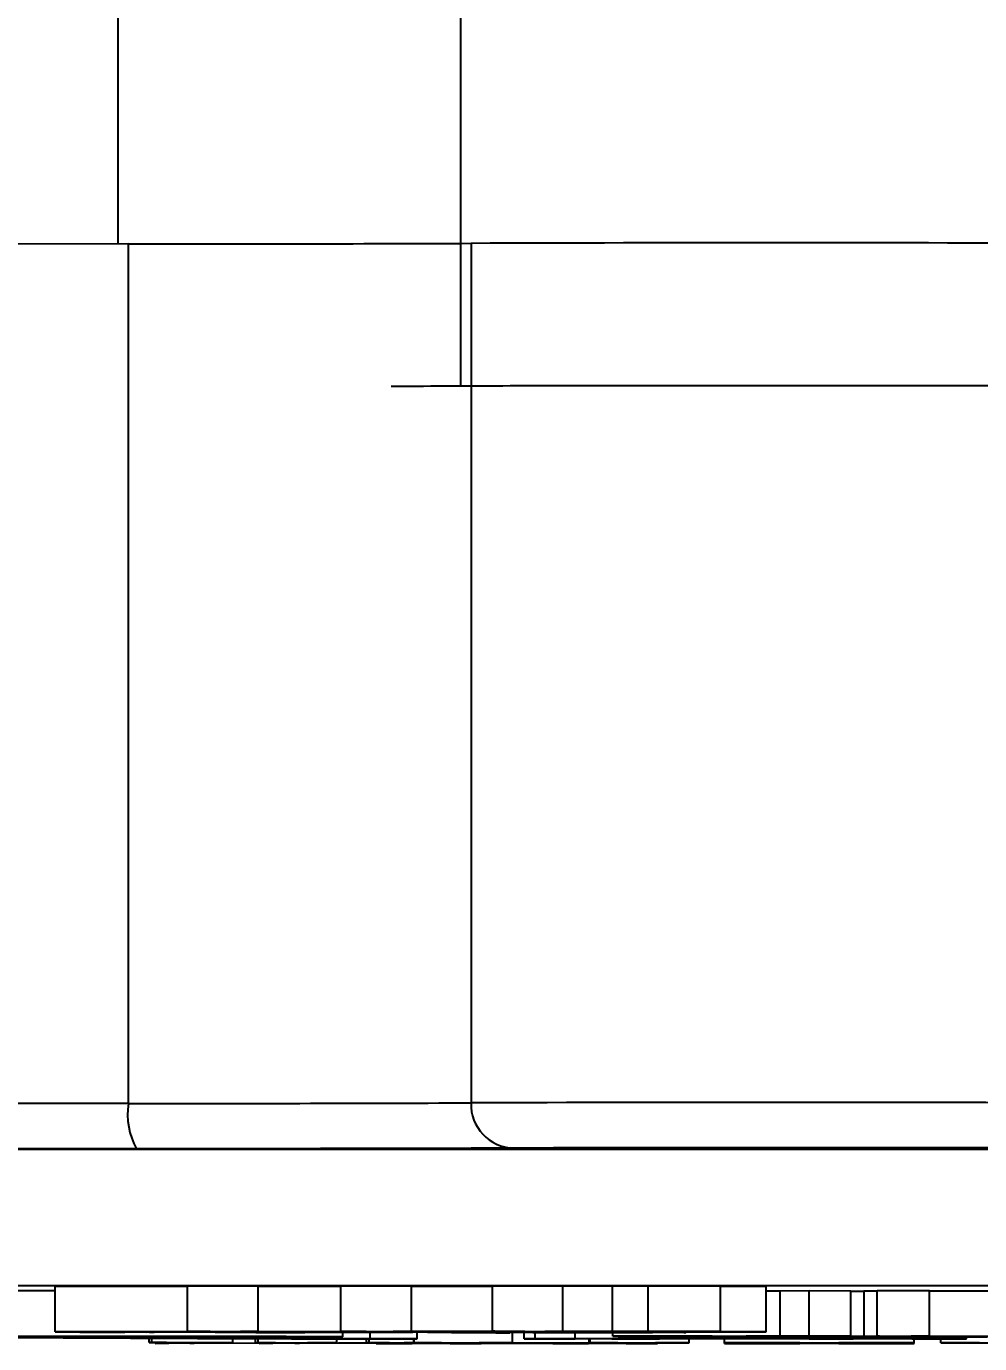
# Model space of a CAD drawing. Header units: millimetres. Extents: x 1852 to 4288, y 681 to 2404.
# Drawn here: x 2886.38 to 2907.45, y 883.92 to 913.04 of the extents above; entities that cross this region are included whole.
import ezdxf

# ---------------------------------------------------------------- set-up
doc = ezdxf.new("R2010")
doc.units = ezdxf.units.MM
doc.layers.add('AM_5', color=3, linetype='Continuous', lineweight=25)
doc.styles.add('SLDTEXTSTYLE1', font='txt.shx', dxfattribs={"width": 0.7, "bigfont": 'gbcbig.shx'})
doc.dimstyles.new('SLDDIMSTYLE12$0', dxfattribs={"dimtxt": 12, "dimasz": 10, "dimexe": 0, "dimexo": 0.0625, "dimgap": 0.875, "dimtad": 1, "dimdec": 1, "dimlfac": 1.8, "dimrnd": 1e-09, "dimzin": 12, "dimdsep": 46, "dimtxsty": 'SLDTEXTSTYLE1', "dimcen": 0.09, "dimdle": 8.16, "dimclrd": 3, "dimclre": 3, "dimadec": 0, "dimazin": 3, "dimtfac": 1, "dimtdec": 1, "dimtofl": 0, "dimtmove": 0, "dimatfit": 3, "dimfxl": 0, "dimfrac": 2, "dimtolj": 1, "dimlwd": 5, "dimlwe": 5, "dimarcsym": 0})

# ---------------------------------------------------------------- blocks, each defined once
blk = doc.blocks.new('*D99')
at = {"layer": 'AM_5', "color": 3, "lineweight": 5, "transparency": 16777216}
blk.add_line((2902.723, 1125.531), (2714.729, 1125.531), dxfattribs=at)
at = {"layer": 'AM_5', "color": 3, "linetype": 'Continuous', "lineweight": 5, "transparency": 16777216}
for p, q in [((2714.729, 1115.531), (2714.729, 893.919)), ((2856.977, 883.919), (2714.729, 883.919))]:
    blk.add_line(p, q, dxfattribs=at)
at = {"layer": 'AM_5', "color": 3, "transparency": 16777216}
for points in [[(2713.062, 1115.531), (2716.396, 1115.531), (2714.729, 1125.531)], [(2713.062, 893.919), (2716.396, 893.919), (2714.729, 883.919)]]:
    blk.add_solid(points, dxfattribs=at)
at = {"layer": 'Defpoints', "color": 0, "transparency": 16777216}
for p in [(2902.785, 1125.531), (2714.729, 883.919), (2857.04, 883.919)]:
    blk.add_point(p, dxfattribs=at)
at = {"layer": 'AM_5', "color": 0, "transparency": 16777216, "insert": (2707.854, 951.201), "char_height": 12, "attachment_point": 5, "rotation": 90, "style": 'SLDTEXTSTYLE1'}
blk.add_mtext('\\A1;245', dxfattribs=at)

msp = doc.modelspace()

# ---------------------------------------------------------------- linework, layer by layer
at = {"color": 7, "linetype": 'Continuous', "lineweight": 25}
for p, q in [((2888.409, 908.227), (2888.409, 939.655)), ((2895.979, 938.917), (2895.979, 905.083)), ((2888.636, 889.227), (2888.636, 908.227)), ((2896.209, 908.24), (2896.209, 889.24)), ((2889.944, 885.183), (2887.016, 885.182)), ((2887.016, 884.182), (2887.016, 885.182)), ((2891.503, 885.188), (2889.944, 885.189)), ((2889.944, 884.189), (2889.944, 885.189)), ((2891.503, 884.188), (2891.503, 885.188)), ((2893.334, 885.184), (2891.503, 885.183)), ((2894.896, 885.189), (2893.334, 885.19)), ((2893.334, 884.19), (2893.334, 885.19)), ((2894.896, 884.189), (2894.896, 885.189)), ((2896.683, 885.185), (2894.896, 885.185)), ((2898.24, 885.19), (2896.683, 885.191)), ((2896.683, 884.191), (2896.683, 885.191)), ((2898.24, 884.19), (2898.24, 885.19)), ((2899.337, 885.186), (2898.24, 885.186)), ((2900.123, 885.189), (2899.337, 885.186)), ((2899.337, 884.186), (2899.337, 885.186)), ((2901.72, 885.186), (2900.123, 885.189)), ((2900.123, 884.189), (2900.123, 885.189)), ((2901.72, 884.186), (2901.72, 885.186)), ((2902.735, 885.179), (2901.72, 885.181)), ((2902.735, 884.179), (2902.735, 885.179)), ((2903.044, 885.081), (2902.735, 885.081)), ((2903.68, 885.083), (2903.044, 885.081)), ((2903.044, 884.081), (2903.044, 885.081)), ((2904.604, 885.081), (2903.68, 885.083)), ((2903.68, 884.083), (2903.68, 885.083)), ((2904.604, 884.081), (2904.604, 885.081)), ((2904.893, 885.074), (2904.604, 885.074)), ((2905.182, 885.078), (2904.893, 885.077)), ((2904.893, 885.077), (2904.893, 884.077)), ((2906.338, 885.082), (2905.182, 885.083)), ((2905.182, 884.083), (2905.182, 885.083)), ((2906.338, 884.082), (2906.338, 885.082)), ((2907.898, 885.078), (2906.338, 885.078)), ((2890.163, 884.022), (2884.596, 884.053)), ((2887.016, 884.182), (2890.488, 884.183)), ((2887.655, 884.181), (2887.016, 884.182)), ((2887.177, 884.054), (2892.244, 884.027)), ((2887.565, 884.171), (2887.565, 884.181)), ((2888.243, 884.181), (2887.655, 884.181)), ((2887.945, 884.172), (2887.945, 884.181)), ((2890.558, 884.182), (2888.243, 884.181)), ((2888.613, 884.177), (2888.613, 884.181)), ((2888.613, 884.177), (2888.885, 884.177)), ((2888.885, 884.177), (2888.885, 884.182)), ((2888.885, 884.177), (2889.027, 884.175)), ((2889.027, 884.175), (2889.027, 884.182)), ((2889.027, 884.175), (2900.801, 884.18)), ((2894.544, 884.176), (2889.099, 884.174)), ((2889.217, 884.172), (2889.217, 884.174)), ((2889.944, 884.189), (2891.503, 884.188)), ((2890.552, 884.171), (2890.552, 884.175)), ((2890.552, 884.171), (2891.588, 884.17)), ((2891.832, 884.179), (2890.881, 884.177)), ((2891.503, 884.188), (2891.11, 884.187)), ((2891.11, 884.187), (2891.372, 884.183)), ((2891.372, 884.183), (2891.372, 884.187)), ((2891.372, 884.183), (2893.891, 884.184)), ((2893.961, 884.183), (2891.441, 884.182)), ((2891.588, 884.17), (2891.588, 884.175)), ((2891.588, 884.17), (2894.924, 884.172)), ((2894.996, 884.171), (2891.659, 884.169)), ((2891.659, 884.169), (2892.525, 884.159)), ((2892.525, 884.159), (2891.667, 884.157)), ((2891.832, 884.179), (2891.832, 884.183)), ((2892.525, 884.159), (2892.525, 884.17)), ((2893.334, 884.19), (2894.896, 884.189)), ((2893.374, 884.071), (2893.374, 884.17)), ((2893.977, 884.024), (2893.977, 884.17)), ((2895.225, 884.18), (2894.272, 884.179)), ((2894.896, 884.189), (2894.49, 884.188)), ((2894.49, 884.188), (2894.775, 884.185)), ((2894.924, 884.172), (2894.544, 884.176)), ((2894.775, 884.185), (2894.775, 884.189)), ((2894.775, 884.185), (2897.225, 884.186)), ((2897.295, 884.185), (2894.844, 884.184)), ((2895.018, 884.024), (2895.018, 884.17)), ((2895.225, 884.18), (2895.225, 884.184)), ((2900.942, 884.179), (2895.427, 884.177)), ((2895.427, 884.177), (2895.808, 884.172)), ((2895.808, 884.172), (2895.808, 884.177)), ((2895.808, 884.172), (2899.075, 884.173)), ((2899.352, 884.172), (2895.879, 884.171)), ((2897.066, 884.157), (2896.113, 884.156)), ((2896.683, 884.191), (2898.24, 884.19)), ((2897.066, 884.157), (2897.066, 884.172)), ((2897.128, 883.938), (2897.128, 884.172)), ((2897.381, 884.024), (2897.381, 884.172)), ((2897.577, 884.163), (2897.577, 884.172)), ((2897.636, 884.162), (2897.577, 884.163)), ((2898.569, 884.181), (2897.621, 884.18)), ((2897.623, 884.024), (2897.623, 884.163)), ((2898.24, 884.19), (2897.837, 884.189)), ((2897.837, 884.189), (2898.112, 884.186)), ((2898.112, 884.186), (2898.112, 884.19)), ((2898.112, 884.186), (2899.337, 884.186)), ((2901.72, 884.186), (2898.181, 884.185)), ((2898.513, 884.026), (2898.513, 884.172)), ((2898.513, 884.026), (2901.666, 884.053)), ((2898.569, 884.181), (2898.569, 884.185)), ((2899.075, 884.173), (2899.075, 884.178)), ((2899.075, 884.173), (2899.57, 884.175)), ((2899.337, 884.186), (2900.123, 884.189)), ((2899.345, 884.081), (2899.345, 884.172)), ((2899.865, 884.08), (2899.345, 884.081)), ((2899.345, 884.081), (2903.044, 884.081)), ((2899.981, 884.165), (2899.352, 884.172)), ((2899.461, 884.063), (2899.461, 884.081)), ((2900.097, 884.061), (2899.461, 884.063)), ((2899.57, 884.175), (2899.57, 884.178)), ((2899.57, 884.175), (2900.814, 884.173)), ((2899.576, 884.073), (2899.576, 884.081)), ((2900.097, 884.072), (2899.576, 884.073)), ((2899.576, 884.073), (2901.541, 884.073)), ((2900.123, 884.189), (2901.72, 884.186)), ((2900.814, 884.173), (2900.282, 884.172)), ((2900.282, 884.172), (2900.911, 884.164)), ((2901.989, 884.05), (2900.293, 884.035)), ((2900.328, 884.175), (2900.942, 884.179)), ((2900.328, 884.175), (2900.328, 884.178)), ((2900.559, 884.175), (2900.328, 884.175)), ((2900.801, 884.18), (2900.801, 884.186)), ((2900.801, 884.18), (2901.284, 884.181)), ((2900.911, 884.164), (2900.911, 884.179)), ((2900.957, 884.163), (2900.957, 884.186)), ((2901.541, 884.081), (2901.252, 884.081)), ((2901.284, 884.181), (2901.284, 884.186)), ((2901.284, 884.181), (2902.735, 884.179)), ((2901.541, 884.073), (2901.484, 884.073)), ((2901.541, 884.073), (2901.541, 884.081)), ((2901.541, 884.065), (2901.541, 884.073)), ((2901.666, 884.053), (2902.876, 884.053)), ((2902.07, 884.05), (2901.989, 884.05)), ((2903.686, 884.035), (2902.07, 884.05)), ((2904.604, 884.081), (2902.293, 884.081)), ((2902.293, 884.081), (2902.293, 884.073)), ((2902.293, 884.073), (2902.928, 884.073)), ((2904.258, 884.073), (2902.293, 884.073)), ((2902.293, 884.073), (2902.293, 884.065)), ((2902.293, 884.065), (2904.258, 884.067)), ((2902.876, 884.053), (2902.876, 884.073)), ((2902.876, 884.053), (2905.948, 884.026)), ((2902.928, 884.073), (2902.928, 884.081)), ((2902.928, 884.073), (2903.448, 884.075)), ((2903.044, 884.081), (2903.68, 884.083)), ((2903.448, 884.075), (2903.448, 884.081)), ((2903.448, 884.075), (2904.258, 884.073)), ((2903.68, 884.083), (2904.604, 884.081)), ((2904.258, 884.074), (2904.258, 884.081)), ((2904.778, 884.073), (2904.258, 884.074)), ((2904.258, 884.074), (2911.25, 884.074)), ((2904.258, 884.073), (2904.258, 884.074)), ((2904.258, 884.067), (2904.258, 884.073)), ((2904.258, 884.067), (2904.315, 884.066)), ((2904.315, 884.074), (2904.315, 884.066)), ((2904.893, 884.067), (2904.835, 884.071)), ((2904.835, 884.071), (2905.587, 884.07)), ((2904.835, 884.057), (2904.835, 884.071)), ((2904.835, 884.057), (2904.893, 884.06)), ((2905.587, 884.058), (2904.835, 884.057)), ((2904.893, 884.077), (2905.24, 884.078)), ((2905.587, 884.076), (2904.893, 884.077)), ((2904.893, 884.06), (2904.893, 884.067)), ((2905.182, 884.083), (2906.338, 884.082)), ((2906.049, 884.077), (2905.587, 884.076)), ((2905.587, 884.07), (2905.587, 884.076)), ((2905.587, 884.07), (2907.263, 884.07)), ((2906.916, 884.069), (2905.587, 884.069)), ((2905.587, 884.069), (2905.587, 884.058)), ((2906.338, 884.082), (2905.933, 884.081)), ((2905.933, 884.081), (2905.933, 884.078)), ((2905.933, 884.078), (2907.956, 884.078)), ((2905.948, 884.026), (2905.948, 884.069)), ((2910.903, 884.077), (2906.049, 884.077)), ((2907.552, 884.073), (2906.165, 884.073)), ((2906.916, 884.059), (2906.916, 884.069)), ((2907.609, 884.06), (2906.916, 884.059)), ((2906.919, 884.024), (2906.919, 884.059)), ((2907.162, 884.024), (2907.162, 884.059)), ((2907.263, 884.07), (2907.552, 884.073)), ((2907.263, 884.07), (2907.263, 884.073)), ((2889.097, 883.94), (2889.097, 884.028)), ((2889.097, 883.94), (2889.157, 883.941)), ((2889.301, 883.94), (2889.097, 883.94)), ((2889.157, 883.941), (2889.157, 884.028)), ((2889.157, 883.941), (2890.945, 883.94)), ((2889.226, 883.921), (2889.226, 883.94)), ((2889.226, 883.921), (2889.531, 883.939)), ((2889.532, 883.921), (2889.226, 883.921)), ((2891.638, 883.932), (2889.532, 883.921)), ((2890.245, 883.939), (2889.991, 883.926)), ((2889.991, 883.926), (2890.093, 883.926)), ((2890.093, 883.926), (2891.769, 883.935)), ((2890.093, 883.926), (2890.093, 883.931)), ((2895.018, 884.022), (2890.163, 884.022)), ((2890.885, 883.939), (2890.731, 883.939)), ((2890.945, 883.94), (2890.885, 883.939)), ((2890.945, 883.94), (2890.945, 884.022)), ((2891.445, 883.939), (2891.445, 884.022)), ((2891.445, 883.939), (2891.505, 883.94)), ((2891.599, 883.939), (2891.445, 883.939)), ((2891.505, 883.94), (2891.505, 884.022)), ((2891.505, 883.94), (2893.241, 883.939)), ((2891.524, 883.92), (2891.74, 883.932)), ((2891.524, 883.92), (2891.524, 883.932)), ((2891.831, 883.92), (2891.524, 883.92)), ((2891.74, 883.932), (2891.638, 883.932)), ((2891.769, 883.935), (2891.879, 883.938)), ((2894.728, 883.937), (2891.831, 883.92)), ((2892.593, 883.938), (2892.318, 883.926)), ((2892.318, 883.926), (2892.42, 883.926)), ((2892.42, 883.926), (2894.362, 883.937)), ((2892.42, 883.926), (2892.42, 883.93)), ((2893.181, 883.938), (2893.029, 883.939)), ((2893.241, 883.939), (2893.181, 883.938)), ((2893.241, 883.939), (2893.241, 884.022)), ((2893.896, 883.938), (2893.896, 884.022)), ((2893.896, 883.938), (2893.955, 883.939)), ((2894.05, 883.938), (2893.896, 883.938)), ((2893.955, 883.939), (2893.955, 884.022)), ((2893.955, 883.939), (2894.941, 883.938)), ((2893.977, 884.024), (2895.018, 884.024)), ((2894.113, 883.919), (2894.113, 883.933)), ((2894.113, 883.919), (2894.142, 883.92)), ((2896.401, 883.919), (2894.113, 883.919)), ((2894.142, 883.92), (2894.142, 883.933)), ((2894.142, 883.92), (2894.402, 883.92)), ((2894.362, 883.937), (2894.408, 883.937)), ((2894.402, 883.92), (2894.402, 883.935)), ((2894.907, 883.921), (2895.556, 883.937)), ((2894.941, 883.938), (2894.941, 884.022)), ((2894.941, 883.938), (2894.943, 883.938)), ((2894.943, 884.022), (2894.943, 883.938)), ((2894.943, 883.938), (2897.128, 883.938)), ((2895.018, 884.024), (2895.018, 884.022)), ((2895.427, 883.938), (2895.223, 883.938)), ((2895.429, 883.938), (2895.427, 883.938)), ((2896.07, 883.929), (2895.739, 883.921)), ((2895.739, 883.921), (2895.743, 883.921)), ((2899.139, 883.928), (2896.07, 883.929)), ((2896.388, 883.937), (2896.097, 883.93)), ((2896.097, 883.93), (2899.166, 883.929)), ((2896.17, 883.92), (2896.17, 883.929)), ((2896.17, 883.92), (2896.43, 883.92)), ((2896.43, 883.92), (2896.401, 883.919)), ((2896.43, 883.92), (2896.43, 883.929)), ((2897.101, 883.937), (2896.893, 883.937)), ((2897.128, 883.938), (2897.101, 883.937)), ((2897.381, 884.023), (2897.381, 884.024)), ((2897.381, 884.024), (2897.623, 884.024)), ((2900.374, 884.023), (2897.381, 884.023)), ((2898.014, 883.919), (2898.014, 883.928)), ((2900.302, 883.918), (2898.014, 883.919)), ((2898.014, 883.919), (2898.043, 883.919)), ((2898.043, 883.919), (2898.043, 883.928)), ((2898.043, 883.919), (2898.303, 883.919)), ((2898.303, 883.919), (2898.303, 883.928)), ((2898.808, 883.92), (2899.139, 883.928)), ((2898.808, 883.92), (2898.808, 883.928)), ((2898.817, 883.937), (2898.817, 884.023)), ((2898.817, 883.937), (2898.844, 883.938)), ((2899.025, 883.937), (2898.817, 883.937)), ((2898.844, 883.938), (2898.844, 884.023)), ((2898.844, 883.938), (2901.029, 883.937)), ((2899.166, 883.929), (2899.457, 883.936)), ((2900.132, 884.034), (2899.403, 884.028)), ((2900.289, 883.936), (2899.64, 883.92)), ((2899.64, 883.92), (2899.644, 883.92)), ((2900.071, 883.919), (2900.071, 883.931)), ((2900.071, 883.919), (2900.331, 883.919)), ((2903.766, 884.034), (2900.132, 884.034)), ((2900.132, 884.024), (2900.132, 884.034)), ((2900.132, 884.024), (2900.374, 884.024)), ((2900.293, 884.035), (2903.686, 884.035)), ((2900.331, 883.919), (2900.302, 883.918)), ((2900.374, 884.024), (2900.374, 884.034)), ((2900.374, 884.024), (2900.374, 884.023)), ((2901.002, 883.937), (2900.794, 883.937)), ((2901.029, 883.937), (2901.002, 883.937)), ((2901.029, 883.937), (2901.029, 884.034)), ((2901.812, 883.937), (2901.812, 884.034)), ((2903.008, 883.937), (2901.812, 883.937)), ((2901.812, 883.937), (2901.812, 883.937)), ((2901.812, 883.937), (2906.004, 883.937)), ((2901.812, 883.919), (2901.812, 883.937)), ((2901.812, 883.918), (2901.812, 883.919)), ((2901.812, 883.919), (2903.008, 883.919)), ((2906.004, 883.918), (2901.812, 883.918)), ((2903.008, 883.919), (2903.008, 883.937)), ((2903.476, 883.92), (2903.476, 883.936)), ((2903.683, 884.024), (2903.683, 884.034)), ((2903.683, 884.023), (2903.683, 884.024)), ((2903.683, 884.024), (2904.006, 884.024)), ((2907.162, 884.023), (2903.683, 884.023)), ((2904.573, 884.027), (2903.766, 884.034)), ((2904.006, 884.024), (2904.006, 884.032)), ((2904.339, 883.936), (2904.339, 883.92)), ((2906.004, 883.937), (2904.808, 883.937)), ((2904.808, 883.919), (2904.808, 883.937)), ((2904.808, 883.919), (2906.004, 883.919)), ((2906.004, 883.937), (2906.004, 884.023)), ((2906.004, 883.937), (2906.004, 883.937)), ((2906.004, 883.919), (2906.004, 883.937)), ((2906.004, 883.919), (2906.004, 883.918)), ((2906.593, 883.937), (2906.593, 884.023)), ((2906.593, 883.937), (2909.014, 883.938)), ((2906.629, 883.937), (2906.593, 883.937)), ((2906.937, 883.937), (2906.629, 883.937)), ((2906.919, 884.024), (2907.162, 884.024)), ((2907.162, 884.024), (2907.162, 884.023)), ((2908.301, 883.92), (2907.45, 883.936))]:
    msp.add_line(p, q, dxfattribs=at)
at = {"color": 7, "linetype": 'Continuous', "lineweight": 25, "flags": 128}
for points in [[(2888.636, 908.227), (2883.311, 908.224), (2878.076, 908.221), (2872.957, 908.217), (2867.978, 908.212), (2863.16, 908.207), (2858.527, 908.201), (2854.101, 908.194), (2849.9, 908.187), (2845.947, 908.179), (2842.257, 908.17), (2838.85, 908.161), (2835.739, 908.151), (2832.941, 908.141), (2830.468, 908.131), (2828.331, 908.12), (2826.54, 908.109)], [(2888.636, 889.227), (2883.377, 889.224), (2878.207, 889.221), (2873.148, 889.217), (2868.224, 889.213), (2863.457, 889.207), (2858.869, 889.201), (2854.481, 889.195), (2850.312, 889.187), (2846.381, 889.18), (2842.705, 889.171), (2839.303, 889.162), (2836.188, 889.153), (2833.376, 889.143), (2830.878, 889.133), (2828.707, 889.122), (2826.871, 889.112), (2825.38, 889.1), (2824.24, 889.089)], [(2931.183, 888.199), (2926.479, 888.203), (2921.658, 888.206), (2916.743, 888.209), (2911.76, 888.21), (2906.733, 888.211), (2901.687, 888.211), (2896.648, 888.211), (2891.639, 888.21), (2886.687, 888.207), (2881.817, 888.205)], [(2907.452, 888.229), (2906.626, 888.227), (2905.549, 888.225), (2904.295, 888.224), (2902.949, 888.224), (2901.603, 888.224), (2900.349, 888.225), (2899.272, 888.227), (2898.446, 888.229), (2897.926, 888.232), (2897.749, 888.235), (2897.926, 888.238), (2898.446, 888.241), (2899.272, 888.243), (2900.349, 888.245), (2901.603, 888.246), (2902.949, 888.246), (2904.295, 888.246), (2905.549, 888.245), (2906.626, 888.243), (2907.452, 888.241)]]:
    msp.add_lwpolyline(points, dxfattribs=at)
at = {"color": 7, "linetype": 'Continuous', "lineweight": 25}
for centre, radius, start, end in [((2889.076, 2783.312), 1875.085, 269.986579, 270.217963), ((2902.949, -1084.063), 1992.314, 89.806162, 90.193839), ((2890.179, 888.985), 1.561, 171.0968, 209.1481), ((2889.076, 2764.312), 1875.085, 269.986579, 270.217963), ((2897.179, 889.21), 0.971, 178.1826, 267.9964), ((2902.949, -1103.063), 1992.314, 89.806162, 90.193839)]:
    msp.add_arc(centre, radius, start, end, dxfattribs=at)
for points, knots in [([(2895.979, 905.083), (2895.658, 905.081), (2895.274, 905.079), (2894.56, 905.077), (2894.443, 905.077)], [0, 0, 0, 0, 0.8349467, 1, 1, 1, 1]), ([(2888.815, 888.225), (2886.319, 888.224), (2881.282, 888.221), (2873.905, 888.216), (2866.663, 888.209), (2859.684, 888.2), (2853.081, 888.19), (2846.987, 888.178), (2841.495, 888.165), (2836.683, 888.151), (2832.62, 888.136), (2829.351, 888.121), (2826.812, 888.105), (2825.75, 888.094), (2825.224, 888.089)], [0, 0, 0, 0, 0.079959, 0.161371, 0.244142, 0.328893, 0.414217, 0.5, 0.585778, 0.671102, 0.755858, 0.838624, 0.920039, 1, 1, 1, 1]), ([(2897.145, 888.24), (2896.754, 888.238), (2895.959, 888.234), (2893.969, 888.23), (2891.555, 888.226), (2889.718, 888.225), (2888.815, 888.225)], [0, 0, 0, 0, 0.245796, 0.5, 0.754204, 1, 1, 1, 1]), ([(2908.753, 888.24), (2908.489, 888.241), (2907.948, 888.243), (2906.53, 888.246), (2904.813, 888.248), (2902.949, 888.248), (2901.085, 888.248), (2899.368, 888.246), (2897.95, 888.243), (2897.409, 888.241), (2897.145, 888.24)], [0, 0, 0, 0, 0.122089, 0.25, 0.377911, 0.5, 0.622089, 0.75, 0.877911, 1, 1, 1, 1]), ([(2834.504, 885.061), (2834.551, 885.065), (2834.658, 885.073), (2835.528, 885.086), (2837.008, 885.099), (2839.184, 885.113), (2842.014, 885.126), (2845.528, 885.139), (2849.682, 885.151), (2854.426, 885.162), (2859.687, 885.173), (2865.379, 885.181), (2871.402, 885.189), (2877.625, 885.195), (2883.99, 885.2), (2890.343, 885.203), (2896.682, 885.205), (2902.949, 885.205), (2909.216, 885.205), (2915.555, 885.203), (2921.908, 885.2), (2928.273, 885.195), (2934.496, 885.189), (2940.519, 885.181), (2946.211, 885.173), (2951.472, 885.162), (2956.216, 885.151), (2960.37, 885.139), (2963.884, 885.126), (2966.714, 885.113), (2968.89, 885.099), (2970.371, 885.086), (2971.242, 885.073), (2971.349, 885.065), (2971.397, 885.061)], [0, 0, 0, 0, 0.023828, 0.053273, 0.084485, 0.115699, 0.147957, 0.180726, 0.213842, 0.247136, 0.28043, 0.313546, 0.346314, 0.378573, 0.409785, 0.440999, 0.470442, 0.499888, 0.529332, 0.558778, 0.58999, 0.621203, 0.653462, 0.68623, 0.719347, 0.752641, 0.785934, 0.819051, 0.851819, 0.884078, 0.915289, 0.946503, 0.975948, 1, 1, 1, 1]), ([(2887.016, 885.086), (2886.908, 885.086), (2886.488, 885.086), (2886.048, 885.086), (2885.72, 885.086)], [0, 0, 0, 0, 0.254888, 1, 1, 1, 1]), ([(2884.095, 884.083), (2884.764, 884.083), (2886.11, 884.083), (2887.918, 884.082), (2889.238, 884.079), (2890.162, 884.076), (2890.469, 884.073), (2890.492, 884.07), (2890.497, 884.07)], [0, 0, 0, 0, 0.196061, 0.394111, 0.547436, 0.700125, 0.928087, 1, 1, 1, 1]), ([(2890.497, 884.07), (2890.467, 884.068), (2890.406, 884.066), (2889.723, 884.061), (2888.375, 884.058), (2886.69, 884.057), (2885.343, 884.056), (2884.565, 884.056), (2884.442, 884.056)], [0, 0, 0, 0, 0.200351, 0.402646, 0.59747, 0.766762, 0.96323, 1, 1, 1, 1]), ([(2885.045, 884.086), (2885.714, 884.086), (2886.949, 884.086), (2888.716, 884.085), (2890.379, 884.084), (2891.898, 884.081), (2893.044, 884.077), (2893.352, 884.073), (2893.37, 884.071), (2893.374, 884.071)], [0, 0, 0, 0, 0.160365, 0.296332, 0.431737, 0.589347, 0.747826, 0.949128, 1, 1, 1, 1]), ([(2893.374, 884.071), (2893.347, 884.069), (2893.287, 884.066), (2892.503, 884.061), (2890.792, 884.057), (2888.943, 884.055), (2887.664, 884.054), (2887.177, 884.054)], [0, 0, 0, 0, 0.183074, 0.416875, 0.642834, 0.864166, 1, 1, 1, 1]), ([(2887.565, 884.171), (2887.569, 884.171), (2887.582, 884.171), (2887.751, 884.172), (2887.884, 884.172), (2887.945, 884.172)], [0, 0, 0, 0, 0.206018, 0.636041, 1, 1, 1, 1]), ([(2888.261, 884.17), (2888.18, 884.17), (2888.03, 884.17), (2887.821, 884.17), (2887.68, 884.17), (2887.588, 884.17), (2887.571, 884.171), (2887.565, 884.171)], [0, 0, 0, 0, 0.281585, 0.522569, 0.762523, 0.925805, 1, 1, 1, 1]), ([(2887.945, 884.172), (2888.072, 884.172), (2888.415, 884.173), (2888.56, 884.175), (2888.599, 884.176), (2888.613, 884.177)], [0, 0, 0, 0, 0.268239, 0.722981, 1, 1, 1, 1]), ([(2889.169, 884.171), (2889.142, 884.171), (2889.089, 884.171), (2888.824, 884.17), (2888.554, 884.17), (2888.315, 884.17), (2888.261, 884.17)], [0, 0, 0, 0, 0.194719, 0.390632, 0.863045, 1, 1, 1, 1]), ([(2889.099, 884.174), (2889.153, 884.174), (2889.221, 884.173), (2889.2, 884.173), (2889.195, 884.172)], [0, 0, 0, 0, 0.784657, 1, 1, 1, 1]), ([(2890.488, 884.183), (2890.43, 884.184), (2890.319, 884.185), (2890.14, 884.187), (2890.009, 884.188), (2889.944, 884.189)], [0, 0, 0, 0, 0.361759, 0.680808, 1, 1, 1, 1]), ([(2891.667, 884.157), (2891.574, 884.159), (2891.389, 884.162), (2891.03, 884.166), (2890.723, 884.169), (2890.552, 884.171)], [0, 0, 0, 0, 0.307881, 0.615778, 1, 1, 1, 1]), ([(2890.881, 884.177), (2890.844, 884.178), (2890.783, 884.179), (2890.667, 884.181), (2890.594, 884.182), (2890.558, 884.182)], [0, 0, 0, 0, 0.437947, 0.718933, 1, 1, 1, 1]), ([(2891.441, 884.182), (2891.471, 884.182), (2891.532, 884.181), (2891.656, 884.18), (2891.763, 884.179), (2891.832, 884.179)], [0, 0, 0, 0, 0.267337, 0.534687, 1, 1, 1, 1]), ([(2893.891, 884.184), (2893.833, 884.185), (2893.721, 884.186), (2893.537, 884.188), (2893.402, 884.19), (2893.334, 884.19)], [0, 0, 0, 0, 0.353076, 0.676475, 1, 1, 1, 1]), ([(2894.272, 884.179), (2894.228, 884.18), (2894.163, 884.181), (2894.051, 884.182), (2893.991, 884.183), (2893.961, 884.183)], [0, 0, 0, 0, 0.499817, 0.749886, 1, 1, 1, 1]), ([(2894.844, 884.184), (2894.875, 884.183), (2894.936, 884.183), (2895.052, 884.181), (2895.159, 884.181), (2895.225, 884.18)], [0, 0, 0, 0, 0.278089, 0.556193, 1, 1, 1, 1]), ([(2896.113, 884.156), (2896.016, 884.158), (2895.821, 884.16), (2895.439, 884.165), (2895.161, 884.169), (2894.996, 884.171)], [0, 0, 0, 0, 0.289421, 0.578839, 1, 1, 1, 1]), ([(2895.879, 884.171), (2895.995, 884.17), (2896.226, 884.167), (2896.604, 884.162), (2896.901, 884.159), (2897.066, 884.157)], [0, 0, 0, 0, 0.3079389, 0.6158743, 1, 1, 1, 1]), ([(2897.225, 884.186), (2897.167, 884.186), (2897.057, 884.188), (2896.877, 884.189), (2896.748, 884.191), (2896.683, 884.191)], [0, 0, 0, 0, 0.361832, 0.680859, 1, 1, 1, 1]), ([(2897.621, 884.18), (2897.581, 884.181), (2897.515, 884.182), (2897.401, 884.183), (2897.33, 884.184), (2897.295, 884.185)], [0, 0, 0, 0, 0.437841, 0.718884, 1, 1, 1, 1]), ([(2897.577, 884.163), (2897.91, 884.163), (2898.483, 884.163), (2899.139, 884.163), (2899.542, 884.163), (2899.75, 884.164), (2899.891, 884.164), (2899.969, 884.164), (2900.001, 884.164), (2899.988, 884.165), (2899.981, 884.165)], [0, 0, 0, 0, 0.358025, 0.615683, 0.704922, 0.795041, 0.841826, 0.888488, 0.9407, 1, 1, 1, 1]), ([(2899.848, 884.16), (2899.816, 884.16), (2899.752, 884.161), (2899.395, 884.161), (2898.688, 884.162), (2898.033, 884.162), (2897.636, 884.162)], [0, 0, 0, 0, 0.10724, 0.21472, 0.525104, 1, 1, 1, 1]), ([(2898.181, 884.185), (2898.21, 884.185), (2898.268, 884.184), (2898.391, 884.183), (2898.5, 884.182), (2898.569, 884.181)], [0, 0, 0, 0, 0.267397, 0.53481, 1, 1, 1, 1]), ([(2899.461, 884.063), (2899.809, 884.063), (2900.332, 884.064), (2901.024, 884.064), (2901.369, 884.064), (2901.541, 884.065)], [0, 0, 0, 0, 0.499885, 0.749929, 1, 1, 1, 1]), ([(2900.911, 884.164), (2900.938, 884.164), (2900.99, 884.163), (2900.849, 884.162), (2900.489, 884.161), (2900.1, 884.161), (2899.848, 884.16)], [0, 0, 0, 0, 0.211302, 0.416468, 0.621501, 1, 1, 1, 1]), ([(2901.252, 884.081), (2901.086, 884.081), (2900.769, 884.081), (2900.305, 884.08), (2900.012, 884.08), (2899.865, 884.08)], [0, 0, 0, 0, 0.35686, 0.67714, 1, 1, 1, 1]), ([(2901.484, 884.073), (2901.317, 884.073), (2901, 884.073), (2900.536, 884.073), (2900.243, 884.072), (2900.097, 884.072)], [0, 0, 0, 0, 0.35686, 0.67714, 1, 1, 1, 1]), ([(2904.315, 884.066), (2903.719, 884.065), (2902.699, 884.064), (2901.234, 884.063), (2900.477, 884.062), (2900.097, 884.061)], [0, 0, 0, 0, 0.41234, 0.704495, 1, 1, 1, 1]), ([(2902.735, 884.179), (2902.517, 884.179), (2902.042, 884.178), (2901.31, 884.177), (2900.852, 884.176), (2900.559, 884.175)], [0, 0, 0, 0, 0.234297, 0.511813, 1, 1, 1, 1]), ([(2906.165, 884.073), (2905.998, 884.073), (2905.681, 884.073), (2905.217, 884.073), (2904.924, 884.073), (2904.778, 884.073)], [0, 0, 0, 0, 0.35686, 0.67714, 1, 1, 1, 1]), ([(2905.238, 884.078), (2905.237, 884.079), (2905.235, 884.08), (2905.219, 884.082), (2905.194, 884.083), (2905.182, 884.083)], [0, 0, 0, 0, 0.333361, 0.666606, 1, 1, 1, 1]), ([(2889.531, 883.939), (2889.542, 883.939), (2889.558, 883.939), (2889.511, 883.94), (2889.453, 883.94), (2889.377, 883.94), (2889.326, 883.94), (2889.301, 883.94)], [0, 0, 0, 0, 0.409045, 0.568709, 0.729731, 0.871998, 1, 1, 1, 1]), ([(2890.731, 883.939), (2890.666, 883.939), (2890.566, 883.94), (2890.434, 883.939), (2890.347, 883.939), (2890.279, 883.939), (2890.258, 883.939), (2890.245, 883.939)], [0, 0, 0, 0, 0.286948, 0.445283, 0.603611, 0.766841, 1, 1, 1, 1]), ([(2891.879, 883.938), (2891.886, 883.938), (2891.898, 883.938), (2891.841, 883.939), (2891.743, 883.939), (2891.644, 883.939), (2891.599, 883.939)], [0, 0, 0, 0, 0.280717, 0.477013, 0.764436, 1, 1, 1, 1]), ([(2892.244, 884.027), (2892.414, 884.026), (2892.679, 884.025), (2893.351, 884.025), (2893.757, 884.024), (2893.977, 884.024)], [0, 0, 0, 0, 0.454509, 0.703285, 1, 1, 1, 1]), ([(2893.029, 883.939), (2892.982, 883.939), (2892.906, 883.939), (2892.798, 883.939), (2892.722, 883.938), (2892.65, 883.938), (2892.614, 883.938), (2892.597, 883.938), (2892.593, 883.938)], [0, 0, 0, 0, 0.219728, 0.360437, 0.501962, 0.629609, 0.910972, 1, 1, 1, 1]), ([(2894.403, 883.937), (2894.403, 883.937), (2894.402, 883.938), (2894.36, 883.938), (2894.281, 883.938), (2894.174, 883.938), (2894.09, 883.938), (2894.05, 883.938)], [0, 0, 0, 0, 0.063168, 0.286153, 0.501453, 0.758451, 1, 1, 1, 1]), ([(2894.402, 883.92), (2894.495, 883.92), (2894.624, 883.92), (2894.773, 883.92), (2894.849, 883.92), (2894.892, 883.921), (2894.902, 883.921), (2894.907, 883.921)], [0, 0, 0, 0, 0.3758207, 0.5238074, 0.6720575, 0.8532035, 1, 1, 1, 1]), ([(2895.223, 883.938), (2895.167, 883.938), (2895.06, 883.938), (2894.914, 883.937), (2894.802, 883.937), (2894.753, 883.937), (2894.728, 883.937)], [0, 0, 0, 0, 0.2469872, 0.468153, 0.7284619, 1, 1, 1, 1]), ([(2895.555, 883.937), (2895.556, 883.937), (2895.558, 883.937), (2895.527, 883.937), (2895.475, 883.937), (2895.439, 883.938), (2895.429, 883.938)], [0, 0, 0, 0, 0.177122, 0.589108, 0.884827, 1, 1, 1, 1]), ([(2895.75, 883.92), (2895.763, 883.92), (2895.789, 883.92), (2895.873, 883.92), (2896, 883.92), (2896.106, 883.92), (2896.17, 883.92)], [0, 0, 0, 0, 0.204883, 0.408937, 0.643499, 1, 1, 1, 1]), ([(2896.893, 883.937), (2896.823, 883.937), (2896.707, 883.937), (2896.564, 883.937), (2896.472, 883.937), (2896.409, 883.937), (2896.396, 883.937), (2896.388, 883.937)], [0, 0, 0, 0, 0.290077, 0.48445, 0.638173, 0.79153, 1, 1, 1, 1]), ([(2897.623, 884.024), (2897.747, 884.024), (2897.957, 884.024), (2898.213, 884.025), (2898.398, 884.025), (2898.473, 884.026), (2898.505, 884.026), (2898.513, 884.026)], [0, 0, 0, 0, 0.268165, 0.456817, 0.645375, 0.906381, 1, 1, 1, 1]), ([(2898.303, 883.919), (2898.395, 883.919), (2898.525, 883.919), (2898.674, 883.919), (2898.75, 883.92), (2898.793, 883.92), (2898.803, 883.92), (2898.808, 883.92)], [0, 0, 0, 0, 0.375821, 0.523807, 0.672057, 0.853203, 1, 1, 1, 1]), ([(2899.453, 883.936), (2899.454, 883.936), (2899.455, 883.936), (2899.417, 883.937), (2899.354, 883.937), (2899.239, 883.937), (2899.125, 883.937), (2899.042, 883.937), (2899.025, 883.937)], [0, 0, 0, 0, 0.132198, 0.30903, 0.458399, 0.607839, 0.921168, 1, 1, 1, 1]), ([(2899.403, 884.028), (2899.393, 884.027), (2899.372, 884.027), (2899.338, 884.027), (2899.329, 884.026), (2899.323, 884.026)], [0, 0, 0, 0, 0.2502199, 0.5005081, 1, 1, 1, 1]), ([(2899.323, 884.026), (2899.331, 884.026), (2899.345, 884.025), (2899.424, 884.025), (2899.521, 884.025), (2899.675, 884.024), (2899.885, 884.024), (2900.046, 884.024), (2900.132, 884.024)], [0, 0, 0, 0, 0.284135, 0.450473, 0.560568, 0.671794, 0.825494, 1, 1, 1, 1]), ([(2899.651, 883.92), (2899.664, 883.92), (2899.69, 883.919), (2899.774, 883.919), (2899.901, 883.919), (2900.007, 883.919), (2900.071, 883.919)], [0, 0, 0, 0, 0.204883, 0.408937, 0.643499, 1, 1, 1, 1]), ([(2900.794, 883.937), (2900.724, 883.937), (2900.608, 883.937), (2900.465, 883.937), (2900.373, 883.936), (2900.31, 883.936), (2900.297, 883.936), (2900.289, 883.936)], [0, 0, 0, 0, 0.290077, 0.48445, 0.638173, 0.79153, 1, 1, 1, 1]), ([(2903.476, 883.936), (2903.474, 883.936), (2903.469, 883.936), (2903.41, 883.936), (2903.331, 883.936), (2903.195, 883.937), (2903.085, 883.937), (2903.008, 883.937)], [0, 0, 0, 0, 0.250411, 0.398556, 0.54744, 0.686236, 1, 1, 1, 1]), ([(2903.008, 883.919), (2903.098, 883.919), (2903.223, 883.919), (2903.364, 883.919), (2903.437, 883.919), (2903.473, 883.92), (2903.475, 883.92), (2903.476, 883.92)], [0, 0, 0, 0, 0.364031, 0.510061, 0.655864, 0.843841, 1, 1, 1, 1]), ([(2904.006, 884.024), (2904.093, 884.024), (2904.234, 884.024), (2904.402, 884.024), (2904.51, 884.024), (2904.583, 884.025), (2904.634, 884.025), (2904.646, 884.025), (2904.653, 884.025)], [0, 0, 0, 0, 0.25713, 0.418126, 0.515419, 0.613557, 0.771961, 1, 1, 1, 1]), ([(2904.808, 883.937), (2904.737, 883.937), (2904.621, 883.937), (2904.483, 883.936), (2904.398, 883.936), (2904.347, 883.936), (2904.342, 883.936), (2904.339, 883.936)], [0, 0, 0, 0, 0.2944044, 0.4877252, 0.6436082, 0.7993468, 1, 1, 1, 1]), ([(2904.339, 883.92), (2904.343, 883.92), (2904.348, 883.919), (2904.406, 883.919), (2904.501, 883.919), (2904.639, 883.919), (2904.748, 883.919), (2904.808, 883.919)], [0, 0, 0, 0, 0.210223, 0.375759, 0.542534, 0.746796, 1, 1, 1, 1]), ([(2904.653, 884.025), (2904.652, 884.025), (2904.65, 884.026), (2904.634, 884.026), (2904.597, 884.026), (2904.573, 884.027)], [0, 0, 0, 0, 0.25103, 0.502225, 1, 1, 1, 1]), ([(2905.948, 884.026), (2905.99, 884.026), (2906.074, 884.025), (2906.26, 884.025), (2906.52, 884.024), (2906.747, 884.024), (2906.881, 884.024), (2906.919, 884.024)], [0, 0, 0, 0, 0.25387, 0.509596, 0.715202, 0.920342, 1, 1, 1, 1]), ([(2907.45, 883.936), (2907.437, 883.936), (2907.417, 883.936), (2907.336, 883.937), (2907.241, 883.937), (2907.102, 883.937), (2906.999, 883.937), (2906.937, 883.937)], [0, 0, 0, 0, 0.282665, 0.424863, 0.567605, 0.744514, 1, 1, 1, 1])]:
    msp.add_open_spline(points, degree=3, knots=knots, dxfattribs=at)
msp.add_open_spline([(2910.075, 905.083), (2909.75, 905.084), (2909.1, 905.087), (2907.388, 905.091), (2905.32, 905.093), (2903.027, 905.093), (2900.734, 905.093), (2898.665, 905.091), (2896.954, 905.087), (2896.304, 905.084), (2895.979, 905.083)], degree=3, dxfattribs=at)

# ---------------------------------------------------------------- dimensions: what is measured, and where the dimension line sits
at = {"layer": 'AM_5'}
dim = msp.add_linear_dim(base=(2714.729, 883.919), p1=(2902.785, 1125.531), p2=(2857.04, 883.919), angle=90, text='245', dimstyle='SLDDIMSTYLE12$0', override={"dimlfac": 1}, dxfattribs=at)
dim.commit()
dim.dimension.update_dxf_attribs({"geometry": '*D99', "text_midpoint": (2714.729, 951.201), "dimtype": 160})

doc.saveas('drawing.dxf')
